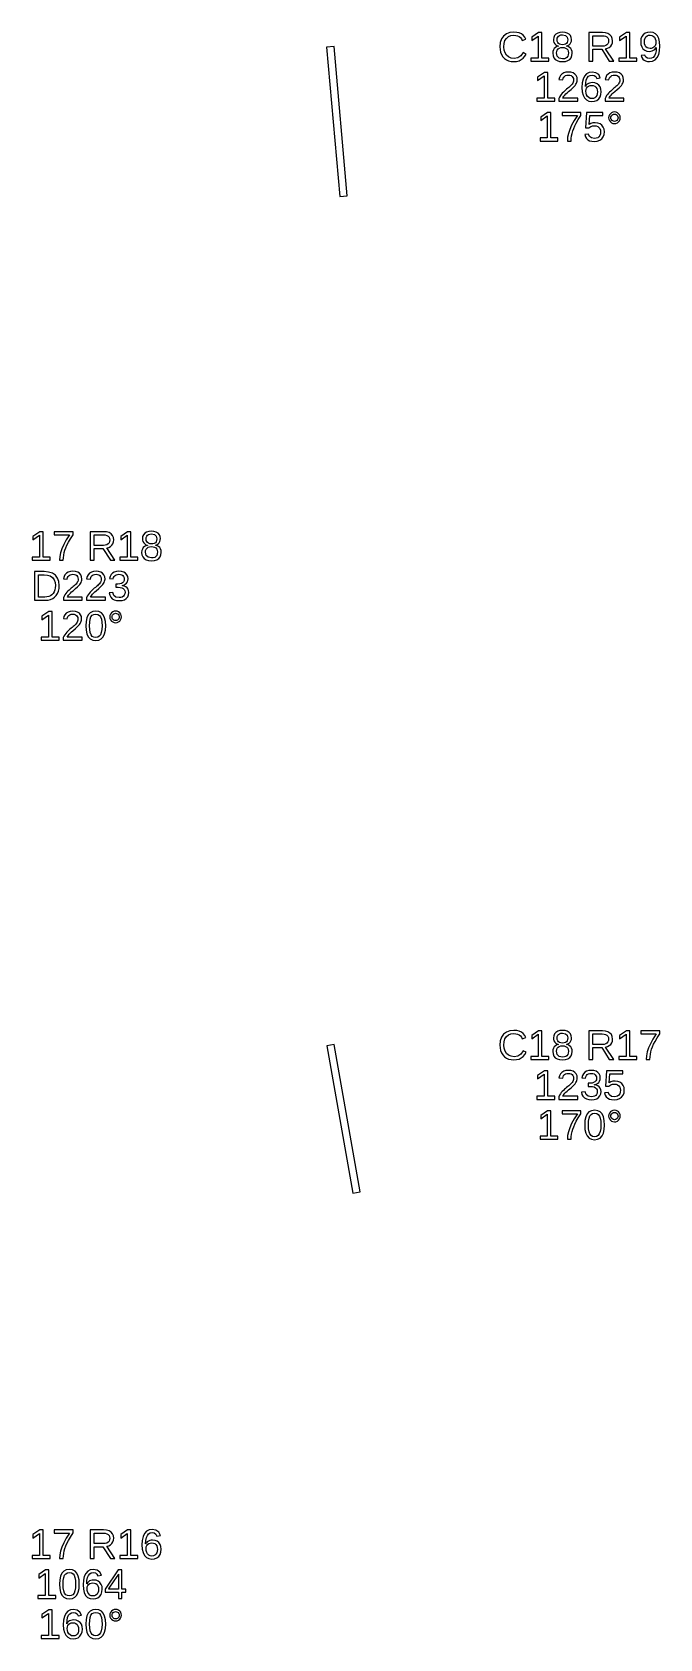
# Model space of a CAD drawing. Extents: x 194 to 2890, y 45 to 1503.
# Drawn here: x 1864.2 to 1990, y 56.1 to 377.9 of the extents above; entities that cross this region are included whole.
import ezdxf

# ---------------------------------------------------------------- set-up
doc = ezdxf.new("R2010")
doc.units = 0
doc.layers.get('0').update_dxf_attribs({"linetype": 'CONTINUOUS'})

msp = doc.modelspace()

# ---------------------------------------------------------------- linework, layer by layer
for points in [[(1961.31, 372.093), (1961.81, 372.222), (1962.26, 372.437), (1962.66, 372.734), (1962.99, 373.109), (1963.26, 373.564), (1962.62, 373.881), (1962.15, 373.219), (1961.55, 372.821), (1960.81, 372.689), (1960.23, 372.76), (1959.73, 372.974), (1959.32, 373.33), (1959.01, 373.803), (1958.83, 374.368), (1958.77, 375.024), (1958.83, 375.685), (1959, 376.244), (1959.3, 376.703), (1959.7, 377.043), (1960.19, 377.247), (1960.78, 377.315), (1961.16, 377.286), (1961.51, 377.198), (1961.83, 377.051), (1962.09, 376.848), (1962.31, 376.593), (1962.47, 376.286), (1963.2, 376.53), (1962.97, 376.961), (1962.67, 377.315), (1962.3, 377.592), (1961.86, 377.791), (1961.35, 377.91), (1960.77, 377.95), (1959.96, 377.863), (1959.28, 377.604), (1958.72, 377.173), (1958.31, 376.589), (1958.06, 375.873), (1957.98, 375.024), (1958.02, 374.441), (1958.13, 373.913), (1958.31, 373.44), (1958.56, 373.028), (1958.89, 372.685), (1959.27, 372.41), (1959.72, 372.21), (1960.22, 372.09), (1960.77, 372.05)], [(1967.8, 372.754), (1966.41, 372.754), (1966.41, 377.864), (1965.73, 377.864), (1964.37, 376.933), (1964.37, 376.241), (1965.67, 377.165), (1965.67, 372.754), (1964.21, 372.754), (1964.21, 372.132), (1967.8, 372.132)], [(1971.11, 372.099), (1971.59, 372.247), (1971.98, 372.494), (1972.26, 372.828), (1972.42, 373.24), (1972.48, 373.731), (1972.45, 374.087), (1972.34, 374.401), (1972.17, 374.672), (1971.94, 374.892), (1971.66, 375.047), (1971.32, 375.138), (1971.32, 375.155), (1971.61, 375.247), (1971.86, 375.401), (1972.06, 375.614), (1972.22, 375.873), (1972.31, 376.159), (1972.34, 376.473), (1972.28, 376.895), (1972.12, 377.254), (1971.85, 377.551), (1971.48, 377.773), (1971.04, 377.906), (1970.51, 377.95), (1970, 377.905), (1969.56, 377.769), (1969.19, 377.543), (1968.92, 377.244), (1968.76, 376.89), (1968.7, 376.481), (1968.73, 376.167), (1968.82, 375.881), (1968.97, 375.623), (1969.18, 375.407), (1969.42, 375.248), (1969.71, 375.146), (1969.71, 375.13), (1969.4, 375.043), (1969.13, 374.888), (1968.89, 374.666), (1968.71, 374.391), (1968.61, 374.077), (1968.57, 373.722), (1968.63, 373.229), (1968.8, 372.816), (1969.09, 372.486), (1969.48, 372.244), (1969.96, 372.099), (1970.53, 372.05)], [(1970.21, 375.452), (1969.94, 375.538), (1969.73, 375.681), (1969.58, 375.88), (1969.48, 376.13), (1969.45, 376.432), (1969.48, 376.728), (1969.57, 376.971), (1969.72, 377.16), (1969.93, 377.296), (1970.19, 377.377), (1970.51, 377.405), (1971.1, 377.297), (1971.46, 376.972), (1971.58, 376.432), (1971.55, 376.11), (1971.46, 375.853), (1971.31, 375.661), (1971.1, 375.529), (1970.84, 375.45), (1970.52, 375.423)], [(1976.62, 374.512), (1978.4, 374.512), (1979.89, 372.132), (1980.79, 372.132), (1979.16, 374.601), (1979.57, 374.713), (1979.91, 374.896), (1980.19, 375.151), (1980.4, 375.463), (1980.52, 375.821), (1980.56, 376.225), (1980.5, 376.702), (1980.33, 377.104), (1980.03, 377.431), (1979.63, 377.672), (1979.14, 377.816), (1978.54, 377.864), (1975.84, 377.864), (1975.84, 372.132), (1976.62, 372.132)], [(1976.62, 375.126), (1976.62, 377.242), (1978.46, 377.242), (1978.85, 377.213), (1979.18, 377.125), (1979.44, 376.979), (1979.63, 376.778), (1979.74, 376.524), (1979.78, 376.217), (1979.74, 375.898), (1979.63, 375.63), (1979.44, 375.413), (1979.19, 375.254), (1978.87, 375.158), (1978.49, 375.126)], [(1985.4, 372.754), (1984.01, 372.754), (1984.01, 377.864), (1983.33, 377.864), (1981.98, 376.933), (1981.98, 376.241), (1983.27, 377.165), (1983.27, 372.754), (1981.81, 372.754), (1981.81, 372.132), (1985.4, 372.132)], [(1988.59, 372.138), (1989.1, 372.403), (1989.51, 372.844), (1989.81, 373.448), (1989.99, 374.205), (1990.05, 375.114), (1990, 375.981), (1989.83, 376.691), (1989.56, 377.242), (1989.18, 377.635), (1988.7, 377.871), (1988.11, 377.95), (1987.55, 377.893), (1987.09, 377.721), (1986.71, 377.435), (1986.43, 377.049), (1986.26, 376.578), (1986.2, 376.021), (1986.25, 375.476), (1986.41, 375.009), (1986.66, 374.618), (1987.01, 374.324), (1987.42, 374.147), (1987.9, 374.089), (1988.21, 374.113), (1988.5, 374.187), (1988.77, 374.31), (1989.01, 374.474), (1989.19, 374.67), (1989.33, 374.898), (1989.28, 374.23), (1989.16, 373.672), (1988.96, 373.226), (1988.7, 372.901), (1988.38, 372.705), (1987.99, 372.64), (1987.55, 372.72), (1987.22, 372.958), (1987.02, 373.356), (1986.32, 373.246), (1986.46, 372.865), (1986.65, 372.56), (1986.9, 372.333), (1987.2, 372.176), (1987.56, 372.082), (1987.97, 372.05)], [(1987.75, 374.707), (1987.48, 374.828), (1987.25, 375.03), (1987.08, 375.302), (1986.98, 375.633), (1986.95, 376.021), (1986.98, 376.403), (1987.08, 376.727), (1987.25, 376.996), (1987.48, 377.196), (1987.76, 377.316), (1988.08, 377.356), (1988.42, 377.309), (1988.7, 377.169), (1988.94, 376.935), (1989.11, 376.624), (1989.22, 376.253), (1989.25, 375.822), (1989.24, 375.605), (1989.18, 375.404), (1989.1, 375.22), (1988.98, 375.057), (1988.84, 374.92), (1988.67, 374.811), (1988.48, 374.731), (1988.28, 374.682), (1988.08, 374.666)], [(1927.36, 345.18), (1924.75, 375.065), (1923.25, 374.935), (1925.87, 345.049)], [(1969.86, 372.731), (1969.46, 373.126), (1969.33, 373.783), (1969.36, 374.098), (1969.47, 374.365), (1969.64, 374.583), (1969.88, 374.745), (1970.17, 374.842), (1970.51, 374.874), (1970.86, 374.844), (1971.16, 374.754), (1971.4, 374.603), (1971.58, 374.394), (1971.68, 374.126), (1971.72, 373.8), (1971.69, 373.42), (1971.59, 373.115), (1971.43, 372.886), (1971.2, 372.727), (1970.9, 372.631), (1970.54, 372.599)], [(1968.96, 364.754), (1967.56, 364.754), (1967.56, 369.864), (1966.89, 369.864), (1965.53, 368.933), (1965.53, 368.241), (1966.83, 369.165), (1966.83, 364.754), (1965.37, 364.754), (1965.37, 364.132), (1968.96, 364.132)], [(1973.58, 364.754), (1970.59, 364.754), (1970.69, 364.946), (1970.82, 365.144), (1970.99, 365.346), (1971.19, 365.559), (1971.44, 365.789), (1971.73, 366.036), (1972.24, 366.457), (1972.62, 366.797), (1972.88, 367.057), (1973.07, 367.277), (1973.22, 367.496), (1973.34, 367.716), (1973.42, 367.936), (1973.47, 368.157), (1973.49, 368.379), (1973.44, 368.843), (1973.28, 369.23), (1973.03, 369.541), (1972.67, 369.768), (1972.23, 369.904), (1971.69, 369.95), (1971.2, 369.905), (1970.77, 369.769), (1970.4, 369.543), (1970.11, 369.24), (1969.92, 368.876), (1969.82, 368.448), (1970.57, 368.379), (1970.63, 368.663), (1970.75, 368.901), (1970.92, 369.093), (1971.14, 369.235), (1971.4, 369.319), (1971.69, 369.348), (1972, 369.319), (1972.25, 369.232), (1972.46, 369.087), (1972.62, 368.89), (1972.71, 368.646), (1972.74, 368.355), (1972.72, 368.13), (1972.67, 367.921), (1972.58, 367.728), (1972.46, 367.547), (1972.32, 367.37), (1972.16, 367.199), (1971.98, 367.031), (1971.78, 366.863), (1971.57, 366.695), (1971.36, 366.522), (1971.14, 366.34), (1970.92, 366.148), (1970.7, 365.943), (1970.49, 365.724), (1970.29, 365.488), (1970.1, 365.233), (1969.93, 364.953), (1969.78, 364.648), (1969.78, 364.132), (1973.58, 364.132)], [(1976.95, 364.108), (1977.41, 364.283), (1977.78, 364.575), (1978.05, 364.967), (1978.21, 365.445), (1978.27, 366.007), (1978.22, 366.528), (1978.06, 366.973), (1977.8, 367.342), (1977.46, 367.618), (1977.04, 367.783), (1976.54, 367.838), (1976.24, 367.817), (1975.97, 367.752), (1975.71, 367.645), (1975.49, 367.496), (1975.3, 367.309), (1975.15, 367.081), (1975.19, 367.761), (1975.3, 368.325), (1975.5, 368.772), (1975.76, 369.096), (1976.08, 369.291), (1976.47, 369.356), (1976.89, 369.278), (1977.21, 369.045), (1977.41, 368.656), (1978.11, 368.782), (1977.78, 369.431), (1977.23, 369.82), (1976.47, 369.95), (1975.87, 369.861), (1975.36, 369.595), (1974.96, 369.152), (1974.66, 368.544), (1974.48, 367.782), (1974.42, 366.866), (1974.48, 366.022), (1974.65, 365.323), (1974.94, 364.77), (1975.33, 364.37), (1975.82, 364.13), (1976.42, 364.05)], [(1976.07, 364.687), (1975.79, 364.828), (1975.55, 365.063), (1975.37, 365.372), (1975.26, 365.734), (1975.22, 366.15), (1975.26, 366.474), (1975.36, 366.749), (1975.54, 366.974), (1975.77, 367.14), (1976.05, 367.239), (1976.37, 367.273), (1976.7, 367.235), (1976.99, 367.122), (1977.22, 366.935), (1977.39, 366.678), (1977.49, 366.358), (1977.52, 365.975), (1977.49, 365.589), (1977.39, 365.263), (1977.22, 364.996), (1977, 364.798), (1976.72, 364.68), (1976.39, 364.64)], [(1982.85, 364.754), (1979.86, 364.754), (1979.96, 364.946), (1980.09, 365.144), (1980.26, 365.346), (1980.46, 365.559), (1980.71, 365.789), (1981, 366.036), (1981.51, 366.457), (1981.89, 366.797), (1982.15, 367.057), (1982.34, 367.277), (1982.49, 367.496), (1982.61, 367.716), (1982.69, 367.936), (1982.74, 368.157), (1982.76, 368.379), (1982.71, 368.843), (1982.55, 369.23), (1982.29, 369.541), (1981.94, 369.768), (1981.5, 369.904), (1980.96, 369.95), (1980.47, 369.905), (1980.04, 369.769), (1979.67, 369.543), (1979.38, 369.24), (1979.19, 368.876), (1979.09, 368.448), (1979.83, 368.379), (1979.9, 368.663), (1980.02, 368.901), (1980.19, 369.093), (1980.41, 369.235), (1980.67, 369.319), (1980.96, 369.348), (1981.27, 369.319), (1981.52, 369.232), (1981.73, 369.087), (1981.88, 368.89), (1981.98, 368.646), (1982.01, 368.355), (1981.99, 368.13), (1981.94, 367.921), (1981.85, 367.728), (1981.73, 367.547), (1981.59, 367.37), (1981.43, 367.199), (1981.25, 367.031), (1981.05, 366.863), (1980.84, 366.695), (1980.63, 366.522), (1980.41, 366.34), (1980.19, 366.148), (1979.97, 365.943), (1979.76, 365.724), (1979.56, 365.488), (1979.37, 365.233), (1979.2, 364.953), (1979.05, 364.648), (1979.05, 364.132), (1982.85, 364.132)], [(1969.61, 356.754), (1968.21, 356.754), (1968.21, 361.864), (1967.54, 361.864), (1966.18, 360.933), (1966.18, 360.241), (1967.48, 361.165), (1967.48, 356.754), (1966.02, 356.754), (1966.02, 356.132), (1969.61, 356.132)], [(1972.29, 356.655), (1972.35, 357.166), (1972.45, 357.665), (1972.59, 358.161), (1972.77, 358.662), (1972.99, 359.167), (1973.29, 359.739), (1973.7, 360.44), (1974.23, 361.27), (1974.23, 361.864), (1970.44, 361.864), (1970.44, 361.242), (1973.52, 361.242), (1972.87, 360.228), (1972.35, 359.295), (1971.97, 358.445), (1971.71, 357.648), (1971.55, 356.877), (1971.5, 356.132), (1972.27, 356.132)], [(1977.49, 356.108), (1977.99, 356.282), (1978.4, 356.571), (1978.7, 356.961), (1978.88, 357.437), (1978.94, 357.999), (1978.88, 358.497), (1978.71, 358.929), (1978.43, 359.293), (1978.06, 359.569), (1977.61, 359.734), (1977.08, 359.789), (1976.64, 359.749), (1976.24, 359.627), (1975.9, 359.423), (1976.01, 361.242), (1978.6, 361.242), (1978.6, 361.864), (1975.34, 361.864), (1975.15, 358.78), (1975.87, 358.78), (1976.04, 358.915), (1976.21, 359.021), (1976.38, 359.098), (1976.56, 359.15), (1976.74, 359.181), (1976.93, 359.191), (1977.29, 359.154), (1977.59, 359.043), (1977.84, 358.858), (1978.03, 358.612), (1978.14, 358.321), (1978.17, 357.983), (1978.14, 357.597), (1978.03, 357.271), (1977.84, 357.004), (1977.59, 356.806), (1977.28, 356.688), (1976.92, 356.648), (1976.36, 356.743), (1975.96, 357.026), (1975.73, 357.499), (1974.98, 357.413), (1975.11, 357.006), (1975.32, 356.668), (1975.61, 356.4), (1975.97, 356.206), (1976.4, 356.089), (1976.9, 356.05)], [(1981.25, 359.668), (1981.53, 359.781), (1981.77, 359.968), (1981.96, 360.21), (1982.08, 360.484), (1982.12, 360.79), (1982.08, 361.097), (1981.97, 361.371), (1981.78, 361.612), (1981.53, 361.8), (1981.26, 361.912), (1980.95, 361.95), (1980.64, 361.912), (1980.36, 361.798), (1980.12, 361.608), (1979.93, 361.365), (1979.82, 361.093), (1979.78, 360.79), (1979.82, 360.488), (1979.93, 360.215), (1980.13, 359.972), (1980.37, 359.783), (1980.64, 359.669), (1980.95, 359.631)], [(1980.76, 360.082), (1980.59, 360.154), (1980.44, 360.274), (1980.32, 360.427), (1980.25, 360.599), (1980.23, 360.79), (1980.25, 360.981), (1980.32, 361.154), (1980.44, 361.307), (1980.59, 361.427), (1980.76, 361.499), (1980.95, 361.523), (1981.14, 361.499), (1981.31, 361.429), (1981.46, 361.311), (1981.58, 361.159), (1981.65, 360.986), (1981.67, 360.79), (1981.65, 360.597), (1981.58, 360.424), (1981.46, 360.271), (1981.31, 360.153), (1981.14, 360.082), (1980.95, 360.058)], [(1867.8, 272.754), (1866.41, 272.754), (1866.41, 277.864), (1865.73, 277.864), (1864.37, 276.933), (1864.37, 276.241), (1865.67, 277.165), (1865.67, 272.754), (1864.21, 272.754), (1864.21, 272.132), (1867.8, 272.132)], [(1870.48, 272.655), (1870.54, 273.166), (1870.64, 273.665), (1870.78, 274.161), (1870.96, 274.662), (1871.18, 275.167), (1871.48, 275.739), (1871.89, 276.44), (1872.42, 277.27), (1872.42, 277.864), (1868.63, 277.864), (1868.63, 277.242), (1871.72, 277.242), (1871.06, 276.228), (1870.54, 275.295), (1870.16, 274.445), (1869.9, 273.648), (1869.74, 272.877), (1869.69, 272.132), (1870.46, 272.132)], [(1876.62, 274.512), (1878.4, 274.512), (1879.89, 272.132), (1880.79, 272.132), (1879.16, 274.601), (1879.57, 274.713), (1879.91, 274.896), (1880.19, 275.151), (1880.4, 275.463), (1880.52, 275.821), (1880.56, 276.225), (1880.5, 276.702), (1880.33, 277.104), (1880.03, 277.431), (1879.63, 277.672), (1879.14, 277.816), (1878.54, 277.864), (1875.84, 277.864), (1875.84, 272.132), (1876.62, 272.132)], [(1876.62, 275.126), (1876.62, 277.242), (1878.46, 277.242), (1878.85, 277.213), (1879.18, 277.125), (1879.44, 276.979), (1879.63, 276.778), (1879.74, 276.524), (1879.78, 276.217), (1879.74, 275.898), (1879.63, 275.63), (1879.44, 275.413), (1879.19, 275.254), (1878.87, 275.158), (1878.49, 275.126)], [(1885.4, 272.754), (1884.01, 272.754), (1884.01, 277.864), (1883.33, 277.864), (1881.98, 276.933), (1881.98, 276.241), (1883.27, 277.165), (1883.27, 272.754), (1881.81, 272.754), (1881.81, 272.132), (1885.4, 272.132)], [(1888.71, 272.099), (1889.19, 272.247), (1889.58, 272.494), (1889.86, 272.828), (1890.03, 273.24), (1890.08, 273.731), (1890.05, 274.087), (1889.95, 274.401), (1889.78, 274.672), (1889.55, 274.892), (1889.26, 275.047), (1888.92, 275.138), (1888.92, 275.155), (1889.22, 275.247), (1889.46, 275.401), (1889.67, 275.614), (1889.82, 275.873), (1889.91, 276.159), (1889.94, 276.473), (1889.89, 276.895), (1889.72, 277.254), (1889.45, 277.551), (1889.08, 277.773), (1888.64, 277.906), (1888.11, 277.95), (1887.6, 277.905), (1887.16, 277.769), (1886.8, 277.543), (1886.52, 277.244), (1886.36, 276.89), (1886.31, 276.481), (1886.34, 276.167), (1886.43, 275.881), (1886.58, 275.623), (1886.78, 275.407), (1887.03, 275.248), (1887.32, 275.146), (1887.32, 275.13), (1887, 275.043), (1886.73, 274.888), (1886.49, 274.666), (1886.32, 274.391), (1886.21, 274.077), (1886.17, 273.722), (1886.23, 273.229), (1886.4, 272.816), (1886.69, 272.486), (1887.08, 272.244), (1887.56, 272.099), (1888.13, 272.05)], [(1887.81, 275.452), (1887.55, 275.538), (1887.33, 275.681), (1887.18, 275.88), (1887.09, 276.13), (1887.06, 276.432), (1887.09, 276.728), (1887.18, 276.971), (1887.33, 277.16), (1887.53, 277.296), (1887.8, 277.377), (1888.11, 277.405), (1888.71, 277.297), (1889.06, 276.972), (1889.18, 276.432), (1889.15, 276.11), (1889.06, 275.853), (1888.91, 275.661), (1888.7, 275.529), (1888.44, 275.45), (1888.12, 275.423)], [(1887.47, 272.731), (1887.06, 273.126), (1886.93, 273.783), (1886.96, 274.098), (1887.07, 274.365), (1887.24, 274.583), (1887.48, 274.745), (1887.77, 274.842), (1888.11, 274.874), (1888.47, 274.844), (1888.76, 274.754), (1889, 274.603), (1889.18, 274.394), (1889.29, 274.126), (1889.32, 273.8), (1889.29, 273.42), (1889.19, 273.115), (1889.03, 272.886), (1888.8, 272.727), (1888.5, 272.631), (1888.14, 272.599)], [(1867.4, 264.171), (1867.89, 264.289), (1868.33, 264.485), (1868.72, 264.756), (1869.05, 265.096), (1869.31, 265.505), (1869.5, 265.973), (1869.62, 266.49), (1869.66, 267.057), (1869.57, 267.886), (1869.31, 268.579), (1868.87, 269.134), (1868.27, 269.54), (1867.52, 269.783), (1866.62, 269.864), (1864.72, 269.864), (1864.72, 264.132), (1866.87, 264.132)], [(1865.5, 264.754), (1865.5, 269.242), (1866.6, 269.242), (1867.28, 269.18), (1867.85, 268.993), (1868.29, 268.682), (1868.62, 268.253), (1868.81, 267.711), (1868.88, 267.057), (1868.85, 266.606), (1868.76, 266.196), (1868.62, 265.828), (1868.42, 265.508), (1868.18, 265.242), (1867.89, 265.031), (1867.55, 264.877), (1867.18, 264.785), (1866.78, 264.754)], [(1874.27, 264.754), (1871.28, 264.754), (1871.38, 264.946), (1871.51, 265.144), (1871.68, 265.346), (1871.89, 265.559), (1872.13, 265.789), (1872.43, 266.036), (1872.93, 266.457), (1873.31, 266.797), (1873.58, 267.057), (1873.76, 267.277), (1873.91, 267.496), (1874.03, 267.716), (1874.12, 267.936), (1874.17, 268.157), (1874.18, 268.379), (1874.13, 268.843), (1873.98, 269.23), (1873.72, 269.541), (1873.36, 269.768), (1872.92, 269.904), (1872.38, 269.95), (1871.89, 269.905), (1871.46, 269.769), (1871.09, 269.543), (1870.8, 269.24), (1870.61, 268.876), (1870.51, 268.448), (1871.26, 268.379), (1871.32, 268.663), (1871.44, 268.901), (1871.61, 269.093), (1871.83, 269.235), (1872.09, 269.319), (1872.38, 269.348), (1872.69, 269.319), (1872.95, 269.232), (1873.15, 269.087), (1873.31, 268.89), (1873.4, 268.646), (1873.43, 268.355), (1873.41, 268.13), (1873.36, 267.921), (1873.27, 267.728), (1873.15, 267.547), (1873.01, 267.37), (1872.85, 267.199), (1872.67, 267.031), (1872.47, 266.863), (1872.26, 266.695), (1872.05, 266.522), (1871.83, 266.34), (1871.61, 266.148), (1871.4, 265.943), (1871.19, 265.724), (1870.98, 265.488), (1870.79, 265.233), (1870.62, 264.953), (1870.48, 264.648), (1870.48, 264.132), (1874.27, 264.132)], [(1878.91, 264.754), (1875.92, 264.754), (1876.02, 264.946), (1876.15, 265.144), (1876.32, 265.346), (1876.52, 265.559), (1876.77, 265.789), (1877.06, 266.036), (1877.57, 266.457), (1877.95, 266.797), (1878.21, 267.057), (1878.4, 267.277), (1878.55, 267.496), (1878.66, 267.716), (1878.75, 267.936), (1878.8, 268.157), (1878.82, 268.379), (1878.77, 268.843), (1878.61, 269.23), (1878.35, 269.541), (1878, 269.768), (1877.55, 269.904), (1877.02, 269.95), (1876.52, 269.905), (1876.09, 269.769), (1875.73, 269.543), (1875.44, 269.24), (1875.24, 268.876), (1875.14, 268.448), (1875.89, 268.379), (1875.96, 268.663), (1876.07, 268.901), (1876.25, 269.093), (1876.47, 269.235), (1876.73, 269.319), (1877.02, 269.348), (1877.32, 269.319), (1877.58, 269.232), (1877.79, 269.087), (1877.94, 268.89), (1878.03, 268.646), (1878.06, 268.355), (1878.05, 268.13), (1877.99, 267.921), (1877.9, 267.728), (1877.79, 267.547), (1877.65, 267.37), (1877.48, 267.199), (1877.3, 267.031), (1877.11, 266.863), (1876.9, 266.695), (1876.68, 266.522), (1876.47, 266.34), (1876.25, 266.148), (1876.03, 265.943), (1875.82, 265.724), (1875.62, 265.488), (1875.43, 265.233), (1875.26, 264.953), (1875.11, 264.648), (1875.11, 264.132), (1878.91, 264.132)], [(1882.23, 264.099), (1882.71, 264.244), (1883.09, 264.486), (1883.37, 264.816), (1883.54, 265.225), (1883.59, 265.714), (1883.55, 266.06), (1883.44, 266.363), (1883.24, 266.626), (1882.97, 266.835), (1882.63, 266.978), (1882.24, 267.057), (1882.24, 267.073), (1882.6, 267.179), (1882.89, 267.335), (1883.13, 267.539), (1883.3, 267.791), (1883.4, 268.089), (1883.44, 268.432), (1883.38, 268.875), (1883.22, 269.247), (1882.96, 269.549), (1882.6, 269.772), (1882.15, 269.905), (1881.62, 269.95), (1881.12, 269.906), (1880.69, 269.774), (1880.33, 269.555), (1880.04, 269.258), (1879.84, 268.892), (1879.74, 268.457), (1880.48, 268.4), (1880.54, 268.678), (1880.65, 268.911), (1880.83, 269.099), (1881.05, 269.237), (1881.31, 269.32), (1881.61, 269.348), (1881.94, 269.318), (1882.2, 269.229), (1882.41, 269.081), (1882.56, 268.882), (1882.65, 268.64), (1882.68, 268.355), (1882.65, 268.068), (1882.54, 267.826), (1882.35, 267.629), (1882.1, 267.483), (1881.79, 267.395), (1881.42, 267.366), (1881.02, 267.366), (1881.02, 266.731), (1881.43, 266.731), (1881.85, 266.702), (1882.2, 266.615), (1882.47, 266.469), (1882.67, 266.271), (1882.79, 266.028), (1882.83, 265.739), (1882.8, 265.41), (1882.69, 265.14), (1882.52, 264.929), (1882.28, 264.778), (1881.99, 264.687), (1881.65, 264.656), (1881.02, 264.769), (1880.6, 265.108), (1880.4, 265.674), (1879.64, 265.604), (1879.76, 265.134), (1879.96, 264.746), (1880.26, 264.443), (1880.65, 264.225), (1881.11, 264.094), (1881.65, 264.05)], [(1869.61, 256.754), (1868.21, 256.754), (1868.21, 261.864), (1867.54, 261.864), (1866.18, 260.933), (1866.18, 260.241), (1867.48, 261.165), (1867.48, 256.754), (1866.02, 256.754), (1866.02, 256.132), (1869.61, 256.132)], [(1874.23, 256.754), (1871.24, 256.754), (1871.34, 256.946), (1871.47, 257.144), (1871.64, 257.346), (1871.85, 257.559), (1872.09, 257.789), (1872.38, 258.036), (1872.89, 258.457), (1873.27, 258.797), (1873.54, 259.057), (1873.72, 259.277), (1873.87, 259.496), (1873.99, 259.716), (1874.07, 259.936), (1874.13, 260.157), (1874.14, 260.379), (1874.09, 260.843), (1873.94, 261.23), (1873.68, 261.541), (1873.32, 261.768), (1872.88, 261.904), (1872.34, 261.95), (1871.85, 261.905), (1871.42, 261.769), (1871.05, 261.543), (1870.76, 261.24), (1870.57, 260.876), (1870.47, 260.448), (1871.22, 260.379), (1871.28, 260.663), (1871.4, 260.901), (1871.57, 261.093), (1871.79, 261.235), (1872.05, 261.319), (1872.34, 261.348), (1872.65, 261.319), (1872.9, 261.232), (1873.11, 261.087), (1873.27, 260.89), (1873.36, 260.646), (1873.39, 260.355), (1873.37, 260.13), (1873.32, 259.921), (1873.23, 259.728), (1873.11, 259.547), (1872.97, 259.37), (1872.81, 259.199), (1872.63, 259.031), (1872.43, 258.863), (1872.22, 258.695), (1872.01, 258.522), (1871.79, 258.34), (1871.57, 258.148), (1871.35, 257.943), (1871.14, 257.724), (1870.94, 257.488), (1870.75, 257.233), (1870.58, 256.953), (1870.44, 256.648), (1870.44, 256.132), (1874.23, 256.132)], [(1877.56, 256.134), (1878.06, 256.387), (1878.45, 256.807), (1878.73, 257.387), (1878.9, 258.118), (1878.96, 259), (1878.91, 259.894), (1878.75, 260.629), (1878.48, 261.205), (1878.1, 261.619), (1877.6, 261.867), (1876.98, 261.95), (1876.35, 261.868), (1875.84, 261.623), (1875.46, 261.213), (1875.19, 260.64), (1875.03, 259.902), (1874.98, 259), (1875.03, 258.114), (1875.2, 257.382), (1875.47, 256.803), (1875.86, 256.385), (1876.35, 256.134), (1876.96, 256.05)], [(1876.57, 256.711), (1876.25, 256.9), (1876.02, 257.214), (1875.85, 257.664), (1875.75, 258.259), (1875.72, 259), (1875.75, 259.759), (1875.85, 260.362), (1876.01, 260.806), (1876.25, 261.112), (1876.57, 261.295), (1876.98, 261.356), (1877.38, 261.294), (1877.7, 261.108), (1877.93, 260.798), (1878.09, 260.351), (1878.18, 259.751), (1878.22, 259), (1878.18, 258.271), (1878.08, 257.68), (1877.91, 257.226), (1877.68, 256.905), (1877.36, 256.712), (1876.97, 256.648)], [(1881.25, 259.668), (1881.53, 259.781), (1881.77, 259.968), (1881.96, 260.21), (1882.08, 260.484), (1882.12, 260.79), (1882.08, 261.097), (1881.97, 261.371), (1881.78, 261.612), (1881.53, 261.8), (1881.26, 261.912), (1880.95, 261.95), (1880.64, 261.912), (1880.36, 261.798), (1880.12, 261.608), (1879.93, 261.365), (1879.82, 261.093), (1879.78, 260.79), (1879.82, 260.488), (1879.93, 260.215), (1880.13, 259.972), (1880.37, 259.783), (1880.64, 259.669), (1880.95, 259.631)], [(1880.76, 260.082), (1880.59, 260.154), (1880.44, 260.274), (1880.32, 260.427), (1880.25, 260.599), (1880.23, 260.79), (1880.25, 260.981), (1880.32, 261.154), (1880.44, 261.307), (1880.59, 261.427), (1880.76, 261.499), (1880.95, 261.523), (1881.14, 261.499), (1881.31, 261.429), (1881.46, 261.311), (1881.58, 261.159), (1881.65, 260.986), (1881.67, 260.79), (1881.65, 260.597), (1881.58, 260.424), (1881.46, 260.271), (1881.31, 260.153), (1881.14, 260.082), (1880.95, 260.058)], [(1961.31, 172.093), (1961.81, 172.222), (1962.26, 172.437), (1962.66, 172.734), (1962.99, 173.109), (1963.26, 173.564), (1962.62, 173.881), (1962.15, 173.219), (1961.55, 172.821), (1960.81, 172.689), (1960.23, 172.76), (1959.73, 172.974), (1959.32, 173.33), (1959.01, 173.803), (1958.83, 174.368), (1958.77, 175.024), (1958.83, 175.685), (1959, 176.244), (1959.3, 176.703), (1959.7, 177.043), (1960.19, 177.247), (1960.78, 177.315), (1961.16, 177.286), (1961.51, 177.198), (1961.83, 177.051), (1962.09, 176.848), (1962.31, 176.593), (1962.47, 176.286), (1963.2, 176.53), (1962.97, 176.961), (1962.67, 177.315), (1962.3, 177.592), (1961.86, 177.791), (1961.35, 177.91), (1960.77, 177.95), (1959.96, 177.863), (1959.28, 177.604), (1958.72, 177.173), (1958.31, 176.589), (1958.06, 175.873), (1957.98, 175.024), (1958.02, 174.441), (1958.13, 173.913), (1958.31, 173.44), (1958.56, 173.028), (1958.89, 172.685), (1959.27, 172.41), (1959.72, 172.21), (1960.22, 172.09), (1960.77, 172.05)], [(1967.8, 172.754), (1966.41, 172.754), (1966.41, 177.864), (1965.73, 177.864), (1964.37, 176.933), (1964.37, 176.241), (1965.67, 177.165), (1965.67, 172.754), (1964.21, 172.754), (1964.21, 172.132), (1967.8, 172.132)], [(1971.11, 172.099), (1971.59, 172.247), (1971.98, 172.494), (1972.26, 172.828), (1972.42, 173.24), (1972.48, 173.731), (1972.45, 174.087), (1972.34, 174.401), (1972.17, 174.672), (1971.94, 174.892), (1971.66, 175.047), (1971.32, 175.138), (1971.32, 175.155), (1971.61, 175.247), (1971.86, 175.401), (1972.06, 175.614), (1972.22, 175.873), (1972.31, 176.159), (1972.34, 176.473), (1972.28, 176.895), (1972.12, 177.254), (1971.85, 177.551), (1971.48, 177.773), (1971.04, 177.906), (1970.51, 177.95), (1970, 177.905), (1969.56, 177.769), (1969.19, 177.543), (1968.92, 177.244), (1968.76, 176.89), (1968.7, 176.481), (1968.73, 176.167), (1968.82, 175.881), (1968.97, 175.623), (1969.18, 175.407), (1969.42, 175.248), (1969.71, 175.146), (1969.71, 175.13), (1969.4, 175.042), (1969.13, 174.888), (1968.89, 174.666), (1968.71, 174.391), (1968.61, 174.077), (1968.57, 173.722), (1968.63, 173.229), (1968.8, 172.816), (1969.09, 172.486), (1969.48, 172.244), (1969.96, 172.099), (1970.53, 172.05)], [(1970.21, 175.452), (1969.94, 175.538), (1969.73, 175.681), (1969.58, 175.88), (1969.48, 176.13), (1969.45, 176.432), (1969.48, 176.728), (1969.57, 176.971), (1969.72, 177.16), (1969.93, 177.296), (1970.19, 177.377), (1970.51, 177.405), (1971.1, 177.297), (1971.46, 176.972), (1971.58, 176.432), (1971.55, 176.11), (1971.46, 175.853), (1971.31, 175.661), (1971.1, 175.529), (1970.84, 175.45), (1970.52, 175.423)], [(1976.62, 174.512), (1978.4, 174.512), (1979.89, 172.132), (1980.79, 172.132), (1979.16, 174.601), (1979.57, 174.713), (1979.91, 174.896), (1980.19, 175.151), (1980.4, 175.463), (1980.52, 175.821), (1980.56, 176.225), (1980.5, 176.702), (1980.33, 177.104), (1980.03, 177.431), (1979.63, 177.672), (1979.14, 177.816), (1978.54, 177.864), (1975.84, 177.864), (1975.84, 172.132), (1976.62, 172.132)], [(1976.62, 175.126), (1976.62, 177.242), (1978.46, 177.242), (1978.85, 177.213), (1979.18, 177.125), (1979.44, 176.979), (1979.63, 176.778), (1979.74, 176.524), (1979.78, 176.217), (1979.74, 175.898), (1979.63, 175.63), (1979.44, 175.413), (1979.19, 175.254), (1978.87, 175.158), (1978.49, 175.126)], [(1985.4, 172.754), (1984.01, 172.754), (1984.01, 177.864), (1983.33, 177.864), (1981.98, 176.933), (1981.98, 176.241), (1983.27, 177.165), (1983.27, 172.754), (1981.81, 172.754), (1981.81, 172.132), (1985.4, 172.132)], [(1988.08, 172.655), (1988.14, 173.166), (1988.24, 173.665), (1988.38, 174.161), (1988.56, 174.662), (1988.78, 175.167), (1989.08, 175.739), (1989.5, 176.44), (1990.03, 177.27), (1990.03, 177.864), (1986.24, 177.864), (1986.24, 177.242), (1989.32, 177.242), (1988.66, 176.228), (1988.14, 175.295), (1987.76, 174.445), (1987.5, 173.648), (1987.35, 172.877), (1987.3, 172.132), (1988.06, 172.132)], [(1929.95, 145.586), (1924.74, 175.13), (1923.26, 174.87), (1928.47, 145.326)], [(1969.86, 172.731), (1969.46, 173.126), (1969.33, 173.783), (1969.36, 174.098), (1969.47, 174.365), (1969.64, 174.583), (1969.88, 174.745), (1970.17, 174.842), (1970.51, 174.874), (1970.86, 174.844), (1971.16, 174.754), (1971.4, 174.603), (1971.58, 174.394), (1971.68, 174.126), (1971.72, 173.8), (1971.69, 173.42), (1971.59, 173.115), (1971.43, 172.886), (1971.2, 172.727), (1970.9, 172.631), (1970.54, 172.599)], [(1968.96, 164.754), (1967.56, 164.754), (1967.56, 169.864), (1966.89, 169.864), (1965.53, 168.933), (1965.53, 168.241), (1966.83, 169.165), (1966.83, 164.754), (1965.37, 164.754), (1965.37, 164.132), (1968.96, 164.132)], [(1973.58, 164.754), (1970.59, 164.754), (1970.69, 164.946), (1970.82, 165.144), (1970.99, 165.346), (1971.19, 165.559), (1971.44, 165.789), (1971.73, 166.036), (1972.24, 166.457), (1972.62, 166.797), (1972.88, 167.057), (1973.07, 167.277), (1973.22, 167.496), (1973.34, 167.716), (1973.42, 167.936), (1973.47, 168.157), (1973.49, 168.379), (1973.44, 168.843), (1973.28, 169.23), (1973.03, 169.541), (1972.67, 169.768), (1972.23, 169.904), (1971.69, 169.95), (1971.2, 169.905), (1970.77, 169.769), (1970.4, 169.543), (1970.11, 169.24), (1969.92, 168.876), (1969.82, 168.448), (1970.57, 168.379), (1970.63, 168.663), (1970.75, 168.901), (1970.92, 169.093), (1971.14, 169.235), (1971.4, 169.319), (1971.69, 169.348), (1972, 169.319), (1972.25, 169.232), (1972.46, 169.087), (1972.62, 168.89), (1972.71, 168.646), (1972.74, 168.355), (1972.72, 168.13), (1972.67, 167.921), (1972.58, 167.728), (1972.46, 167.547), (1972.32, 167.37), (1972.16, 167.199), (1971.98, 167.031), (1971.78, 166.863), (1971.57, 166.695), (1971.36, 166.522), (1971.14, 166.34), (1970.92, 166.148), (1970.7, 165.943), (1970.49, 165.724), (1970.29, 165.488), (1970.1, 165.233), (1969.93, 164.953), (1969.78, 164.648), (1969.78, 164.132), (1973.58, 164.132)], [(1976.9, 164.099), (1977.38, 164.244), (1977.76, 164.486), (1978.04, 164.816), (1978.21, 165.225), (1978.27, 165.714), (1978.23, 166.06), (1978.11, 166.363), (1977.91, 166.626), (1977.64, 166.835), (1977.31, 166.978), (1976.91, 167.057), (1976.91, 167.073), (1977.27, 167.179), (1977.57, 167.335), (1977.8, 167.539), (1977.97, 167.791), (1978.08, 168.089), (1978.11, 168.432), (1978.06, 168.875), (1977.9, 169.247), (1977.63, 169.549), (1977.27, 169.772), (1976.82, 169.905), (1976.29, 169.95), (1975.8, 169.906), (1975.37, 169.774), (1975, 169.555), (1974.71, 169.258), (1974.52, 168.892), (1974.42, 168.457), (1975.15, 168.4), (1975.21, 168.678), (1975.33, 168.911), (1975.5, 169.099), (1975.72, 169.237), (1975.98, 169.32), (1976.28, 169.348), (1976.61, 169.318), (1976.88, 169.229), (1977.09, 169.081), (1977.24, 168.882), (1977.33, 168.64), (1977.36, 168.355), (1977.32, 168.068), (1977.21, 167.826), (1977.03, 167.629), (1976.77, 167.483), (1976.46, 167.395), (1976.09, 167.366), (1975.69, 167.366), (1975.69, 166.731), (1976.11, 166.731), (1976.53, 166.702), (1976.87, 166.615), (1977.15, 166.469), (1977.35, 166.271), (1977.47, 166.028), (1977.51, 165.739), (1977.47, 165.41), (1977.37, 165.14), (1977.19, 164.929), (1976.96, 164.778), (1976.67, 164.687), (1976.32, 164.656), (1975.69, 164.769), (1975.28, 165.108), (1975.07, 165.674), (1974.32, 165.604), (1974.43, 165.134), (1974.63, 164.746), (1974.93, 164.443), (1975.32, 164.225), (1975.78, 164.094), (1976.32, 164.05)], [(1981.48, 164.108), (1981.97, 164.282), (1982.38, 164.571), (1982.68, 164.961), (1982.86, 165.437), (1982.92, 165.999), (1982.86, 166.497), (1982.7, 166.929), (1982.42, 167.293), (1982.04, 167.569), (1981.59, 167.734), (1981.07, 167.789), (1980.62, 167.749), (1980.23, 167.627), (1979.88, 167.423), (1979.99, 169.242), (1982.59, 169.242), (1982.59, 169.864), (1979.33, 169.864), (1979.14, 166.78), (1979.85, 166.78), (1980.02, 166.915), (1980.19, 167.021), (1980.36, 167.098), (1980.54, 167.15), (1980.72, 167.181), (1980.92, 167.191), (1981.27, 167.154), (1981.57, 167.043), (1981.82, 166.858), (1982.01, 166.612), (1982.12, 166.321), (1982.16, 165.983), (1982.12, 165.597), (1982.01, 165.271), (1981.82, 165.004), (1981.57, 164.806), (1981.27, 164.688), (1980.9, 164.648), (1980.34, 164.743), (1979.94, 165.026), (1979.71, 165.499), (1978.97, 165.413), (1979.1, 165.006), (1979.3, 164.668), (1979.59, 164.4), (1979.95, 164.206), (1980.38, 164.089), (1980.88, 164.05)], [(1969.61, 156.754), (1968.21, 156.754), (1968.21, 161.864), (1967.54, 161.864), (1966.18, 160.933), (1966.18, 160.241), (1967.48, 161.165), (1967.48, 156.754), (1966.02, 156.754), (1966.02, 156.132), (1969.61, 156.132)], [(1972.29, 156.655), (1972.35, 157.166), (1972.45, 157.665), (1972.59, 158.161), (1972.77, 158.662), (1972.99, 159.167), (1973.29, 159.739), (1973.7, 160.44), (1974.23, 161.27), (1974.23, 161.864), (1970.44, 161.864), (1970.44, 161.242), (1973.52, 161.242), (1972.87, 160.228), (1972.35, 159.295), (1971.97, 158.445), (1971.71, 157.648), (1971.55, 156.877), (1971.5, 156.132), (1972.27, 156.132)], [(1977.56, 156.134), (1978.06, 156.387), (1978.45, 156.807), (1978.73, 157.387), (1978.9, 158.118), (1978.96, 159), (1978.91, 159.894), (1978.75, 160.629), (1978.48, 161.205), (1978.1, 161.619), (1977.6, 161.867), (1976.98, 161.95), (1976.35, 161.868), (1975.84, 161.623), (1975.46, 161.213), (1975.19, 160.64), (1975.03, 159.902), (1974.98, 159), (1975.03, 158.114), (1975.2, 157.382), (1975.47, 156.803), (1975.86, 156.385), (1976.35, 156.134), (1976.96, 156.05)], [(1976.57, 156.711), (1976.25, 156.9), (1976.02, 157.214), (1975.85, 157.664), (1975.75, 158.259), (1975.72, 159), (1975.75, 159.759), (1975.85, 160.362), (1976.01, 160.806), (1976.25, 161.112), (1976.57, 161.295), (1976.98, 161.356), (1977.38, 161.294), (1977.7, 161.108), (1977.93, 160.798), (1978.09, 160.351), (1978.18, 159.751), (1978.22, 159), (1978.18, 158.271), (1978.08, 157.68), (1977.91, 157.226), (1977.68, 156.905), (1977.36, 156.712), (1976.97, 156.648)], [(1981.25, 159.668), (1981.53, 159.781), (1981.77, 159.968), (1981.96, 160.21), (1982.08, 160.484), (1982.12, 160.79), (1982.08, 161.097), (1981.97, 161.371), (1981.78, 161.612), (1981.53, 161.8), (1981.26, 161.912), (1980.95, 161.95), (1980.64, 161.912), (1980.36, 161.798), (1980.12, 161.608), (1979.93, 161.365), (1979.82, 161.093), (1979.78, 160.79), (1979.82, 160.488), (1979.93, 160.215), (1980.13, 159.972), (1980.37, 159.783), (1980.64, 159.669), (1980.95, 159.631)], [(1980.76, 160.082), (1980.59, 160.154), (1980.44, 160.274), (1980.32, 160.427), (1980.25, 160.599), (1980.23, 160.79), (1980.25, 160.981), (1980.32, 161.154), (1980.44, 161.307), (1980.59, 161.427), (1980.76, 161.499), (1980.95, 161.523), (1981.14, 161.499), (1981.31, 161.429), (1981.46, 161.311), (1981.58, 161.159), (1981.65, 160.986), (1981.67, 160.79), (1981.65, 160.597), (1981.58, 160.424), (1981.46, 160.271), (1981.31, 160.153), (1981.14, 160.082), (1980.95, 160.058)], [(1867.8, 72.754), (1866.41, 72.754), (1866.41, 77.864), (1865.73, 77.864), (1864.37, 76.933), (1864.37, 76.241), (1865.67, 77.165), (1865.67, 72.754), (1864.21, 72.754), (1864.21, 72.132), (1867.8, 72.132)], [(1870.48, 72.655), (1870.54, 73.166), (1870.64, 73.665), (1870.78, 74.161), (1870.96, 74.662), (1871.18, 75.167), (1871.48, 75.739), (1871.89, 76.44), (1872.42, 77.27), (1872.42, 77.864), (1868.63, 77.864), (1868.63, 77.242), (1871.72, 77.242), (1871.06, 76.228), (1870.54, 75.295), (1870.16, 74.445), (1869.9, 73.648), (1869.74, 72.877), (1869.69, 72.132), (1870.46, 72.132)], [(1876.62, 74.512), (1878.4, 74.512), (1879.89, 72.132), (1880.79, 72.132), (1879.16, 74.601), (1879.57, 74.713), (1879.91, 74.896), (1880.19, 75.15), (1880.4, 75.463), (1880.52, 75.821), (1880.56, 76.225), (1880.5, 76.702), (1880.33, 77.104), (1880.03, 77.431), (1879.63, 77.672), (1879.14, 77.816), (1878.54, 77.864), (1875.84, 77.864), (1875.84, 72.132), (1876.62, 72.132)], [(1885.4, 72.754), (1884.01, 72.754), (1884.01, 77.864), (1883.33, 77.864), (1881.98, 76.933), (1881.98, 76.241), (1883.27, 77.165), (1883.27, 72.754), (1881.81, 72.754), (1881.81, 72.132), (1885.4, 72.132)], [(1888.76, 72.109), (1889.22, 72.283), (1889.59, 72.575), (1889.86, 72.967), (1890.02, 73.445), (1890.08, 74.007), (1890.03, 74.528), (1889.87, 74.973), (1889.61, 75.342), (1889.27, 75.618), (1888.85, 75.783), (1888.35, 75.838), (1888.05, 75.817), (1887.78, 75.752), (1887.52, 75.645), (1887.3, 75.496), (1887.11, 75.308), (1886.96, 75.081), (1887, 75.761), (1887.11, 76.325), (1887.31, 76.772), (1887.57, 77.096), (1887.89, 77.291), (1888.28, 77.356), (1888.7, 77.278), (1889.02, 77.045), (1889.22, 76.656), (1889.92, 76.782), (1889.59, 77.431), (1889.04, 77.82), (1888.28, 77.95), (1887.68, 77.861), (1887.17, 77.595), (1886.77, 77.152), (1886.47, 76.544), (1886.29, 75.782), (1886.23, 74.866), (1886.29, 74.022), (1886.46, 73.323), (1886.75, 72.77), (1887.14, 72.37), (1887.63, 72.13), (1888.23, 72.05)], [(1876.62, 75.126), (1876.62, 77.242), (1878.46, 77.242), (1878.85, 77.213), (1879.18, 77.125), (1879.44, 76.98), (1879.63, 76.778), (1879.74, 76.524), (1879.78, 76.217), (1879.74, 75.898), (1879.63, 75.63), (1879.44, 75.413), (1879.19, 75.254), (1878.87, 75.158), (1878.49, 75.126)], [(1887.88, 72.687), (1887.6, 72.828), (1887.36, 73.063), (1887.18, 73.372), (1887.07, 73.734), (1887.04, 74.15), (1887.07, 74.474), (1887.18, 74.749), (1887.35, 74.974), (1887.58, 75.14), (1887.86, 75.239), (1888.18, 75.273), (1888.52, 75.235), (1888.8, 75.123), (1889.03, 74.935), (1889.2, 74.678), (1889.3, 74.358), (1889.33, 73.975), (1889.3, 73.589), (1889.2, 73.263), (1889.03, 72.996), (1888.81, 72.798), (1888.53, 72.68), (1888.2, 72.64)], [(1868.96, 64.754), (1867.56, 64.754), (1867.56, 69.864), (1866.89, 69.864), (1865.53, 68.933), (1865.53, 68.241), (1866.83, 69.165), (1866.83, 64.754), (1865.37, 64.754), (1865.37, 64.132), (1868.96, 64.132)], [(1872.28, 64.134), (1872.78, 64.386), (1873.17, 64.807), (1873.45, 65.387), (1873.62, 66.118), (1873.67, 67), (1873.62, 67.894), (1873.46, 68.629), (1873.19, 69.205), (1872.81, 69.619), (1872.31, 69.867), (1871.7, 69.95), (1871.06, 69.868), (1870.56, 69.623), (1870.17, 69.213), (1869.91, 68.64), (1869.74, 67.902), (1869.69, 67), (1869.75, 66.114), (1869.91, 65.382), (1870.19, 64.803), (1870.57, 64.385), (1871.07, 64.134), (1871.67, 64.05)], [(1871.29, 64.711), (1870.97, 64.9), (1870.73, 65.214), (1870.56, 65.664), (1870.46, 66.259), (1870.43, 67), (1870.46, 67.76), (1870.56, 68.362), (1870.73, 68.806), (1870.97, 69.112), (1871.29, 69.295), (1871.7, 69.356), (1872.09, 69.294), (1872.41, 69.108), (1872.64, 68.798), (1872.8, 68.351), (1872.9, 67.751), (1872.93, 67), (1872.9, 66.271), (1872.8, 65.68), (1872.63, 65.226), (1872.39, 64.905), (1872.07, 64.712), (1871.68, 64.648)], [(1876.95, 64.109), (1877.41, 64.283), (1877.78, 64.575), (1878.05, 64.967), (1878.21, 65.445), (1878.27, 66.007), (1878.22, 66.528), (1878.06, 66.973), (1877.8, 67.342), (1877.46, 67.618), (1877.04, 67.783), (1876.54, 67.838), (1876.24, 67.817), (1875.97, 67.752), (1875.71, 67.645), (1875.49, 67.496), (1875.3, 67.308), (1875.15, 67.081), (1875.19, 67.761), (1875.3, 68.325), (1875.5, 68.772), (1875.76, 69.096), (1876.08, 69.291), (1876.47, 69.356), (1876.89, 69.278), (1877.21, 69.045), (1877.41, 68.656), (1878.11, 68.782), (1877.78, 69.431), (1877.23, 69.82), (1876.47, 69.95), (1875.87, 69.861), (1875.36, 69.595), (1874.96, 69.152), (1874.66, 68.544), (1874.48, 67.782), (1874.42, 66.866), (1874.48, 66.022), (1874.65, 65.323), (1874.94, 64.77), (1875.33, 64.37), (1875.82, 64.13), (1876.42, 64.05)], [(1882.22, 65.429), (1883.02, 65.429), (1883.02, 66.007), (1882.22, 66.007), (1882.22, 69.864), (1881.45, 69.864), (1878.83, 65.999), (1878.83, 65.429), (1881.53, 65.429), (1881.53, 64.132), (1882.22, 64.132)], [(1879.5, 66.007), (1879.57, 66.089), (1879.79, 66.39), (1881.25, 68.554), (1881.3, 68.618), (1881.35, 68.708), (1881.41, 68.823), (1881.47, 68.932), (1881.51, 69.004), (1881.53, 69.038), (1881.53, 66.007)], [(1876.07, 64.687), (1875.79, 64.828), (1875.55, 65.063), (1875.37, 65.372), (1875.26, 65.734), (1875.22, 66.15), (1875.26, 66.474), (1875.36, 66.749), (1875.54, 66.974), (1875.77, 67.14), (1876.05, 67.239), (1876.37, 67.273), (1876.7, 67.235), (1876.99, 67.123), (1877.22, 66.935), (1877.39, 66.678), (1877.49, 66.358), (1877.52, 65.975), (1877.49, 65.589), (1877.39, 65.263), (1877.22, 64.996), (1877, 64.798), (1876.72, 64.68), (1876.39, 64.64)], [(1869.61, 56.754), (1868.21, 56.754), (1868.21, 61.864), (1867.54, 61.864), (1866.18, 60.933), (1866.18, 60.241), (1867.48, 61.165), (1867.48, 56.754), (1866.02, 56.754), (1866.02, 56.132), (1869.61, 56.132)], [(1872.97, 56.108), (1873.42, 56.283), (1873.79, 56.575), (1874.07, 56.967), (1874.23, 57.445), (1874.28, 58.007), (1874.23, 58.528), (1874.08, 58.973), (1873.82, 59.342), (1873.47, 59.617), (1873.05, 59.783), (1872.56, 59.838), (1872.26, 59.817), (1871.98, 59.752), (1871.73, 59.645), (1871.51, 59.496), (1871.32, 59.309), (1871.17, 59.081), (1871.21, 59.761), (1871.32, 60.325), (1871.51, 60.772), (1871.77, 61.096), (1872.1, 61.291), (1872.48, 61.356), (1872.91, 61.278), (1873.23, 61.045), (1873.43, 60.656), (1874.13, 60.782), (1873.79, 61.431), (1873.25, 61.82), (1872.49, 61.95), (1871.88, 61.861), (1871.38, 61.595), (1870.97, 61.152), (1870.68, 60.544), (1870.5, 59.782), (1870.44, 58.866), (1870.5, 58.022), (1870.67, 57.323), (1870.95, 56.77), (1871.34, 56.37), (1871.84, 56.13), (1872.43, 56.05)], [(1877.56, 56.134), (1878.06, 56.386), (1878.45, 56.807), (1878.73, 57.387), (1878.9, 58.118), (1878.96, 59), (1878.91, 59.894), (1878.75, 60.629), (1878.48, 61.205), (1878.1, 61.619), (1877.6, 61.867), (1876.98, 61.95), (1876.35, 61.868), (1875.84, 61.623), (1875.46, 61.213), (1875.19, 60.64), (1875.03, 59.902), (1874.98, 59), (1875.03, 58.114), (1875.2, 57.382), (1875.47, 56.803), (1875.86, 56.385), (1876.35, 56.134), (1876.96, 56.05)], [(1876.57, 56.711), (1876.25, 56.9), (1876.02, 57.214), (1875.85, 57.664), (1875.75, 58.259), (1875.72, 59), (1875.75, 59.76), (1875.85, 60.362), (1876.01, 60.806), (1876.25, 61.112), (1876.57, 61.295), (1876.98, 61.356), (1877.38, 61.294), (1877.7, 61.108), (1877.93, 60.798), (1878.09, 60.351), (1878.18, 59.751), (1878.22, 59), (1878.18, 58.271), (1878.08, 57.68), (1877.91, 57.226), (1877.68, 56.905), (1877.36, 56.712), (1876.97, 56.648)], [(1881.25, 59.668), (1881.53, 59.781), (1881.77, 59.968), (1881.96, 60.21), (1882.08, 60.484), (1882.12, 60.79), (1882.08, 61.097), (1881.97, 61.371), (1881.78, 61.612), (1881.53, 61.8), (1881.26, 61.912), (1880.95, 61.95), (1880.64, 61.912), (1880.36, 61.798), (1880.12, 61.608), (1879.93, 61.365), (1879.82, 61.093), (1879.78, 60.79), (1879.82, 60.488), (1879.93, 60.215), (1880.13, 59.972), (1880.37, 59.783), (1880.64, 59.669), (1880.95, 59.631)], [(1880.76, 60.082), (1880.59, 60.154), (1880.44, 60.273), (1880.32, 60.427), (1880.25, 60.599), (1880.23, 60.79), (1880.25, 60.981), (1880.32, 61.154), (1880.44, 61.307), (1880.59, 61.427), (1880.76, 61.499), (1880.95, 61.523), (1881.14, 61.499), (1881.31, 61.429), (1881.46, 61.311), (1881.58, 61.159), (1881.65, 60.986), (1881.67, 60.79), (1881.65, 60.597), (1881.58, 60.424), (1881.46, 60.272), (1881.31, 60.153), (1881.14, 60.082), (1880.95, 60.058)], [(1872.09, 56.687), (1871.81, 56.828), (1871.57, 57.063), (1871.39, 57.372), (1871.28, 57.734), (1871.24, 58.15), (1871.28, 58.474), (1871.38, 58.749), (1871.56, 58.974), (1871.79, 59.14), (1872.06, 59.239), (1872.38, 59.273), (1872.72, 59.235), (1873, 59.123), (1873.23, 58.935), (1873.4, 58.678), (1873.51, 58.358), (1873.54, 57.975), (1873.51, 57.589), (1873.41, 57.263), (1873.24, 56.996), (1873.01, 56.798), (1872.74, 56.68), (1872.41, 56.64)]]:
    msp.add_lwpolyline(points, close=True)

doc.saveas('drawing.dxf')
